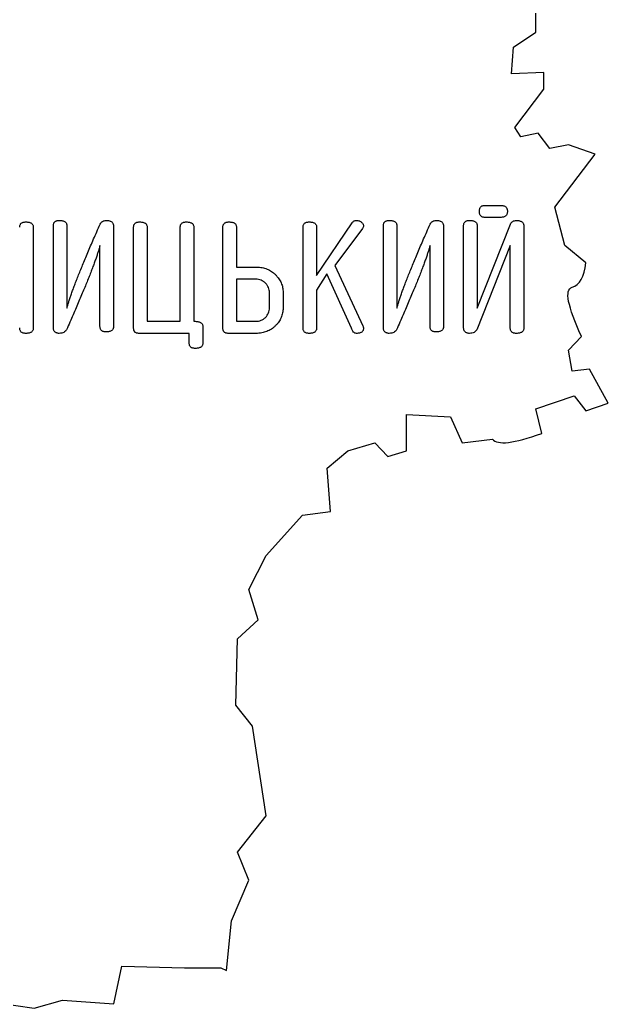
# Model space of a CAD drawing. Header units: millimetres. Extents: x -3142.1 to -3087.9, y 8892.6 to 8992.
# Drawn here: x -3114.29 to -3087.88, y 8897.65 to 8942.01 of the extents above; entities that cross this region are included whole.
import ezdxf

# ---------------------------------------------------------------- set-up
doc = ezdxf.new("R2010")
doc.units = ezdxf.units.MM

msp = doc.modelspace()

# ---------------------------------------------------------------- linework, layer by layer
at = {"color": 7, "linetype": 'Continuous', "lineweight": 25}
for p, q in [((-3091.128, 8941.456), (-3091.128, 8942.559)), ((-3092.134, 8940.775), (-3091.128, 8941.456)), ((-3092.231, 8939.574), (-3092.134, 8940.775)), ((-3090.771, 8939.639), (-3092.231, 8939.574)), ((-3090.771, 8938.891), (-3090.771, 8939.639)), ((-3092.069, 8937.173), (-3090.771, 8938.891)), ((-3091.808, 8936.751), (-3092.069, 8937.173)), ((-3091.03, 8936.914), (-3091.808, 8936.751)), ((-3090.511, 8936.232), (-3091.03, 8936.914)), ((-3089.667, 8936.394), (-3090.511, 8936.232)), ((-3088.467, 8935.972), (-3089.667, 8936.394)), ((-3090.284, 8933.604), (-3088.467, 8935.972)), ((-3093.422, 8933.679), (-3092.718, 8933.679)), ((-3089.829, 8931.884), (-3090.284, 8933.604)), ((-3092.718, 8933.138), (-3093.422, 8933.138)), ((-3113.686, 8932.694), (-3113.686, 8928.177)), ((-3112.787, 8928.203), (-3112.787, 8932.76)), ((-3112.179, 8932.76), (-3112.179, 8929.061)), ((-3110.084, 8932.738), (-3110.084, 8928.244)), ((-3109.186, 8928.176), (-3109.186, 8932.695)), ((-3108.578, 8932.697), (-3108.578, 8928.476)), ((-3107.091, 8928.476), (-3107.091, 8932.697)), ((-3106.483, 8932.697), (-3106.483, 8928.476)), ((-3105.179, 8928.177), (-3105.179, 8932.694)), ((-3104.571, 8932.699), (-3104.571, 8930.908)), ((-3101.578, 8928.177), (-3101.578, 8932.694)), ((-3100.97, 8930.539), (-3099.374, 8932.901)), ((-3100.97, 8932.697), (-3100.97, 8930.539)), ((-3098.911, 8932.636), (-3100.148, 8930.982)), ((-3097.976, 8928.203), (-3097.976, 8932.76)), ((-3097.368, 8932.76), (-3097.368, 8929.061)), ((-3095.274, 8932.738), (-3095.274, 8928.244)), ((-3094.375, 8928.203), (-3094.375, 8932.76)), ((-3093.767, 8929.061), (-3092.274, 8932.838)), ((-3093.767, 8932.76), (-3093.767, 8929.061)), ((-3091.672, 8932.736), (-3091.672, 8928.178)), ((-3110.693, 8928.243), (-3110.693, 8931.878)), ((-3095.882, 8928.243), (-3095.882, 8931.878)), ((-3092.28, 8931.878), (-3093.782, 8928.098)), ((-3092.28, 8928.178), (-3092.28, 8931.878)), ((-3088.889, 8931.105), (-3089.829, 8931.884)), ((-3104.571, 8930.908), (-3103.661, 8930.908)), ((-3100.148, 8930.982), (-3098.898, 8928.28)), ((-3100.515, 8930.6), (-3100.97, 8929.878)), ((-3099.403, 8928.169), (-3100.515, 8930.6)), ((-3103.695, 8930.368), (-3104.571, 8930.368)), ((-3104.571, 8930.368), (-3104.571, 8928.476)), ((-3103.084, 8929.085), (-3103.084, 8929.762)), ((-3102.476, 8929.779), (-3102.476, 8929.068)), ((-3100.97, 8929.878), (-3100.97, 8928.179)), ((-3108.578, 8928.476), (-3107.091, 8928.476)), ((-3106.483, 8928.476), (-3106.418, 8928.476)), ((-3106.078, 8928.228), (-3106.078, 8927.508)), ((-3104.571, 8928.476), (-3103.695, 8928.476)), ((-3106.686, 8927.936), (-3108.94, 8927.936)), ((-3106.686, 8927.497), (-3106.686, 8927.936)), ((-3103.685, 8927.936), (-3104.933, 8927.936)), ((-3089.667, 8927.179), (-3089.084, 8927.795)), ((-3089.506, 8926.239), (-3089.667, 8927.179)), ((-3088.727, 8926.336), (-3089.506, 8926.239)), ((-3087.883, 8924.81), (-3088.727, 8926.336)), ((-3091.128, 8924.551), (-3089.408, 8925.135)), ((-3089.408, 8925.135), (-3088.889, 8924.454)), ((-3088.889, 8924.454), (-3087.883, 8924.81)), ((-3096.936, 8924.292), (-3094.956, 8924.194)), ((-3096.936, 8922.669), (-3096.936, 8924.292)), ((-3094.956, 8924.194), (-3094.437, 8923.026)), ((-3090.868, 8923.448), (-3091.128, 8924.551)), ((-3099.564, 8922.669), (-3098.363, 8923.026)), ((-3098.363, 8923.026), (-3097.779, 8922.409)), ((-3094.437, 8923.026), (-3093.075, 8923.188)), ((-3100.505, 8921.891), (-3099.564, 8922.669)), ((-3097.779, 8922.409), (-3096.936, 8922.669)), ((-3100.342, 8919.944), (-3100.505, 8921.891)), ((-3103.23, 8917.964), (-3101.608, 8919.781)), ((-3101.608, 8919.781), (-3100.342, 8919.944)), ((-3104.009, 8916.44), (-3103.23, 8917.964)), ((-3103.587, 8915.076), (-3104.009, 8916.44)), ((-3104.528, 8914.233), (-3103.587, 8915.076)), ((-3104.594, 8911.248), (-3104.528, 8914.233)), ((-3103.847, 8910.307), (-3104.594, 8911.248)), ((-3103.23, 8906.283), (-3103.847, 8910.307)), ((-3104.528, 8904.661), (-3103.23, 8906.283)), ((-3104.009, 8903.396), (-3104.528, 8904.661)), ((-3104.788, 8901.578), (-3104.009, 8903.396)), ((-3105.015, 8899.34), (-3104.788, 8901.578)), ((-3110.077, 8897.848), (-3109.719, 8899.535)), ((-3109.719, 8899.535), (-3106.897, 8899.469)), ((-3106.897, 8899.469), (-3105.274, 8899.469)), ((-3105.274, 8899.469), (-3105.015, 8899.34)), ((-3113.646, 8897.653), (-3112.381, 8898.009)), ((-3112.381, 8898.009), (-3110.077, 8897.848)), ((-3115.43, 8897.912), (-3113.646, 8897.653))]:
    msp.add_line(p, q, dxfattribs=at)
for points, knots in [([(-3093.663, 8933.411), (-3093.662, 8933.432), (-3093.661, 8933.471), (-3093.651, 8933.527), (-3093.632, 8933.574), (-3093.605, 8933.613), (-3093.57, 8933.643), (-3093.527, 8933.664), (-3093.477, 8933.677), (-3093.441, 8933.678), (-3093.422, 8933.679)], [0, 0, 0, 0, 0.153499, 0.286162, 0.407514, 0.519394, 0.62627, 0.740428, 0.86178, 1, 1, 1, 1]), ([(-3092.718, 8933.679), (-3092.694, 8933.678), (-3092.648, 8933.677), (-3092.584, 8933.664), (-3092.53, 8933.643), (-3092.484, 8933.615), (-3092.449, 8933.575), (-3092.425, 8933.528), (-3092.411, 8933.471), (-3092.409, 8933.432), (-3092.408, 8933.411)], [0, 0, 0, 0, 0.155407, 0.29299, 0.414075, 0.526343, 0.634646, 0.746281, 0.864622, 1, 1, 1, 1]), ([(-3093.422, 8933.138), (-3093.441, 8933.139), (-3093.477, 8933.14), (-3093.527, 8933.153), (-3093.57, 8933.174), (-3093.605, 8933.206), (-3093.632, 8933.245), (-3093.651, 8933.293), (-3093.661, 8933.349), (-3093.662, 8933.389), (-3093.663, 8933.411)], [0, 0, 0, 0, 0.137073, 0.257416, 0.370626, 0.479948, 0.590899, 0.711242, 0.847776, 1, 1, 1, 1]), ([(-3092.408, 8933.411), (-3092.409, 8933.389), (-3092.411, 8933.349), (-3092.424, 8933.292), (-3092.449, 8933.244), (-3092.485, 8933.205), (-3092.529, 8933.174), (-3092.584, 8933.153), (-3092.648, 8933.14), (-3092.694, 8933.139), (-3092.718, 8933.138)], [0, 0, 0, 0, 0.134456, 0.256324, 0.367199, 0.474764, 0.588745, 0.709006, 0.845651, 1, 1, 1, 1]), ([(-3114.294, 8932.699), (-3114.293, 8932.718), (-3114.292, 8932.753), (-3114.279, 8932.802), (-3114.258, 8932.844), (-3114.227, 8932.878), (-3114.188, 8932.905), (-3114.14, 8932.922), (-3114.085, 8932.935), (-3114.045, 8932.935), (-3114.024, 8932.936)], [0, 0, 0, 0, 0.136441, 0.255996, 0.368508, 0.475742, 0.588255, 0.709343, 0.845784, 1, 1, 1, 1]), ([(-3114.024, 8932.936), (-3113.997, 8932.935), (-3113.948, 8932.933), (-3113.878, 8932.923), (-3113.819, 8932.904), (-3113.77, 8932.878), (-3113.731, 8932.843), (-3113.705, 8932.8), (-3113.688, 8932.749), (-3113.687, 8932.713), (-3113.686, 8932.694)], [0, 0, 0, 0, 0.167863, 0.314847, 0.444187, 0.55924, 0.665232, 0.770656, 0.878794, 1, 1, 1, 1]), ([(-3112.787, 8932.76), (-3112.786, 8932.779), (-3112.785, 8932.815), (-3112.773, 8932.866), (-3112.751, 8932.909), (-3112.721, 8932.945), (-3112.681, 8932.971), (-3112.634, 8932.991), (-3112.578, 8933), (-3112.538, 8933.002), (-3112.517, 8933.003)], [0, 0, 0, 0, 0.137355, 0.260404, 0.371584, 0.481366, 0.592546, 0.713138, 0.847462, 1, 1, 1, 1]), ([(-3112.517, 8933.003), (-3112.49, 8933.002), (-3112.441, 8933), (-3112.371, 8932.991), (-3112.312, 8932.972), (-3112.263, 8932.946), (-3112.225, 8932.91), (-3112.198, 8932.867), (-3112.182, 8932.816), (-3112.18, 8932.779), (-3112.179, 8932.76)], [0, 0, 0, 0, 0.167568, 0.314294, 0.443407, 0.558258, 0.665582, 0.768936, 0.879007, 1, 1, 1, 1]), ([(-3112.179, 8929.061), (-3112.167, 8929.105), (-3112.143, 8929.197), (-3112.097, 8929.342), (-3112.046, 8929.501), (-3111.987, 8929.674), (-3111.92, 8929.861), (-3111.846, 8930.062), (-3111.764, 8930.277), (-3111.673, 8930.506), (-3111.578, 8930.749), (-3111.472, 8931.006), (-3111.36, 8931.278), (-3111.239, 8931.562), (-3111.113, 8931.862), (-3110.978, 8932.175), (-3110.834, 8932.502), (-3110.736, 8932.725), (-3110.686, 8932.838)], [0, 0, 0, 0, 0.033396, 0.070615, 0.111849, 0.156861, 0.20566, 0.258254, 0.314981, 0.375514, 0.43976, 0.508253, 0.580461, 0.656585, 0.736426, 0.820428, 0.908355, 1, 1, 1, 1]), ([(-3110.686, 8932.838), (-3110.671, 8932.863), (-3110.641, 8932.911), (-3110.577, 8932.965), (-3110.502, 8932.997), (-3110.448, 8933.001), (-3110.42, 8933.003)], [0, 0, 0, 0, 0.267012, 0.510583, 0.747732, 1, 1, 1, 1]), ([(-3110.42, 8933.003), (-3110.394, 8933.002), (-3110.344, 8933.001), (-3110.275, 8932.988), (-3110.216, 8932.969), (-3110.168, 8932.939), (-3110.13, 8932.901), (-3110.103, 8932.854), (-3110.087, 8932.799), (-3110.085, 8932.759), (-3110.084, 8932.738)], [0, 0, 0, 0, 0.162457, 0.303302, 0.429166, 0.543806, 0.649352, 0.756939, 0.871925, 1, 1, 1, 1]), ([(-3109.186, 8932.695), (-3109.185, 8932.714), (-3109.184, 8932.749), (-3109.171, 8932.799), (-3109.15, 8932.842), (-3109.119, 8932.877), (-3109.08, 8932.904), (-3109.032, 8932.923), (-3108.976, 8932.933), (-3108.937, 8932.935), (-3108.915, 8932.936)], [0, 0, 0, 0, 0.135429, 0.259027, 0.370704, 0.479047, 0.590725, 0.711856, 0.84678, 1, 1, 1, 1]), ([(-3108.915, 8932.936), (-3108.889, 8932.935), (-3108.84, 8932.933), (-3108.77, 8932.923), (-3108.711, 8932.904), (-3108.662, 8932.879), (-3108.624, 8932.844), (-3108.597, 8932.802), (-3108.58, 8932.752), (-3108.579, 8932.716), (-3108.578, 8932.697)], [0, 0, 0, 0, 0.168737, 0.316487, 0.446501, 0.561079, 0.667623, 0.771698, 0.8804, 1, 1, 1, 1]), ([(-3107.091, 8932.697), (-3107.09, 8932.716), (-3107.089, 8932.751), (-3107.076, 8932.801), (-3107.055, 8932.843), (-3107.025, 8932.878), (-3106.985, 8932.904), (-3106.938, 8932.923), (-3106.882, 8932.933), (-3106.842, 8932.935), (-3106.821, 8932.936)], [0, 0, 0, 0, 0.135959, 0.257564, 0.369679, 0.478446, 0.589122, 0.710727, 0.84618, 1, 1, 1, 1]), ([(-3106.821, 8932.936), (-3106.794, 8932.935), (-3106.745, 8932.933), (-3106.675, 8932.923), (-3106.617, 8932.904), (-3106.567, 8932.879), (-3106.529, 8932.844), (-3106.502, 8932.802), (-3106.486, 8932.752), (-3106.484, 8932.716), (-3106.483, 8932.697)], [0, 0, 0, 0, 0.1687373, 0.3164868, 0.4465009, 0.5610794, 0.6676231, 0.7716985, 0.8803995, 1, 1, 1, 1]), ([(-3105.179, 8932.694), (-3105.178, 8932.713), (-3105.177, 8932.749), (-3105.164, 8932.799), (-3105.143, 8932.842), (-3105.112, 8932.877), (-3105.073, 8932.904), (-3105.026, 8932.923), (-3104.97, 8932.933), (-3104.93, 8932.935), (-3104.909, 8932.936)], [0, 0, 0, 0, 0.137647, 0.258494, 0.372178, 0.480267, 0.591683, 0.71253, 0.847139, 1, 1, 1, 1]), ([(-3104.909, 8932.936), (-3104.882, 8932.935), (-3104.833, 8932.935), (-3104.764, 8932.922), (-3104.704, 8932.906), (-3104.656, 8932.879), (-3104.617, 8932.845), (-3104.59, 8932.803), (-3104.573, 8932.753), (-3104.572, 8932.718), (-3104.571, 8932.699)], [0, 0, 0, 0, 0.169138, 0.31769, 0.447411, 0.563411, 0.668766, 0.773154, 0.880041, 1, 1, 1, 1]), ([(-3101.578, 8932.694), (-3101.577, 8932.713), (-3101.576, 8932.749), (-3101.563, 8932.799), (-3101.542, 8932.842), (-3101.511, 8932.877), (-3101.472, 8932.904), (-3101.424, 8932.923), (-3101.368, 8932.933), (-3101.329, 8932.935), (-3101.307, 8932.936)], [0, 0, 0, 0, 0.137647, 0.258494, 0.372178, 0.480267, 0.591683, 0.71253, 0.847139, 1, 1, 1, 1]), ([(-3101.307, 8932.936), (-3101.281, 8932.935), (-3101.231, 8932.933), (-3101.162, 8932.923), (-3101.103, 8932.904), (-3101.054, 8932.879), (-3101.016, 8932.844), (-3100.988, 8932.802), (-3100.972, 8932.752), (-3100.97, 8932.716), (-3100.97, 8932.697)], [0, 0, 0, 0, 0.168737, 0.316487, 0.446501, 0.561079, 0.667623, 0.771698, 0.8804, 1, 1, 1, 1]), ([(-3099.374, 8932.901), (-3099.362, 8932.916), (-3099.338, 8932.946), (-3099.292, 8932.98), (-3099.239, 8933), (-3099.201, 8933.002), (-3099.182, 8933.003)], [0, 0, 0, 0, 0.260851, 0.507891, 0.746796, 1, 1, 1, 1]), ([(-3099.182, 8933.003), (-3099.16, 8933.002), (-3099.116, 8933), (-3099.053, 8932.985), (-3098.999, 8932.956), (-3098.952, 8932.92), (-3098.915, 8932.878), (-3098.886, 8932.838), (-3098.868, 8932.797), (-3098.865, 8932.769), (-3098.864, 8932.756)], [0, 0, 0, 0, 0.154025, 0.297765, 0.435115, 0.571898, 0.701017, 0.811491, 0.910418, 1, 1, 1, 1]), ([(-3098.864, 8932.756), (-3098.867, 8932.735), (-3098.872, 8932.691), (-3098.897, 8932.655), (-3098.911, 8932.636)], [0, 0, 0, 0, 0.468479, 1, 1, 1, 1]), ([(-3097.976, 8932.76), (-3097.976, 8932.779), (-3097.974, 8932.815), (-3097.962, 8932.866), (-3097.94, 8932.909), (-3097.91, 8932.945), (-3097.87, 8932.971), (-3097.823, 8932.991), (-3097.767, 8933), (-3097.727, 8933.002), (-3097.706, 8933.003)], [0, 0, 0, 0, 0.137355, 0.260404, 0.371584, 0.481366, 0.592546, 0.713138, 0.847462, 1, 1, 1, 1]), ([(-3097.706, 8933.003), (-3097.68, 8933.002), (-3097.63, 8933), (-3097.561, 8932.991), (-3097.502, 8932.972), (-3097.452, 8932.946), (-3097.415, 8932.91), (-3097.387, 8932.867), (-3097.371, 8932.816), (-3097.369, 8932.779), (-3097.368, 8932.76)], [0, 0, 0, 0, 0.167568, 0.314294, 0.443407, 0.558258, 0.665582, 0.768936, 0.879007, 1, 1, 1, 1]), ([(-3097.368, 8929.061), (-3097.357, 8929.105), (-3097.332, 8929.197), (-3097.287, 8929.342), (-3097.235, 8929.501), (-3097.176, 8929.674), (-3097.109, 8929.861), (-3097.035, 8930.062), (-3096.953, 8930.277), (-3096.863, 8930.506), (-3096.767, 8930.749), (-3096.661, 8931.006), (-3096.55, 8931.278), (-3096.429, 8931.562), (-3096.302, 8931.862), (-3096.167, 8932.175), (-3096.023, 8932.502), (-3095.925, 8932.725), (-3095.875, 8932.838)], [0, 0, 0, 0, 0.033396, 0.070615, 0.111849, 0.156861, 0.20566, 0.258254, 0.314981, 0.375514, 0.43976, 0.508253, 0.580461, 0.656585, 0.736426, 0.820428, 0.908355, 1, 1, 1, 1]), ([(-3095.875, 8932.838), (-3095.86, 8932.863), (-3095.83, 8932.911), (-3095.766, 8932.965), (-3095.691, 8932.997), (-3095.637, 8933.001), (-3095.609, 8933.003)], [0, 0, 0, 0, 0.267012, 0.510583, 0.747732, 1, 1, 1, 1]), ([(-3095.609, 8933.003), (-3095.583, 8933.002), (-3095.533, 8933.001), (-3095.465, 8932.988), (-3095.405, 8932.969), (-3095.357, 8932.939), (-3095.319, 8932.901), (-3095.292, 8932.854), (-3095.276, 8932.799), (-3095.274, 8932.759), (-3095.274, 8932.738)], [0, 0, 0, 0, 0.162457, 0.303302, 0.429166, 0.543806, 0.649352, 0.756939, 0.871925, 1, 1, 1, 1]), ([(-3094.375, 8932.76), (-3094.374, 8932.779), (-3094.373, 8932.815), (-3094.36, 8932.866), (-3094.338, 8932.909), (-3094.309, 8932.945), (-3094.269, 8932.971), (-3094.222, 8932.991), (-3094.166, 8933), (-3094.126, 8933.002), (-3094.105, 8933.003)], [0, 0, 0, 0, 0.137355, 0.260404, 0.371584, 0.481366, 0.592546, 0.713138, 0.847462, 1, 1, 1, 1]), ([(-3094.105, 8933.003), (-3094.078, 8933.002), (-3094.029, 8933), (-3093.959, 8932.991), (-3093.9, 8932.972), (-3093.851, 8932.946), (-3093.813, 8932.91), (-3093.785, 8932.867), (-3093.769, 8932.816), (-3093.768, 8932.779), (-3093.767, 8932.76)], [0, 0, 0, 0, 0.167568, 0.314294, 0.443407, 0.558258, 0.665582, 0.768936, 0.879007, 1, 1, 1, 1]), ([(-3092.274, 8932.838), (-3092.258, 8932.863), (-3092.228, 8932.911), (-3092.165, 8932.965), (-3092.09, 8932.997), (-3092.036, 8933.001), (-3092.008, 8933.003)], [0, 0, 0, 0, 0.267012, 0.510583, 0.747732, 1, 1, 1, 1]), ([(-3092.008, 8933.003), (-3091.982, 8933.002), (-3091.932, 8933.001), (-3091.863, 8932.989), (-3091.804, 8932.967), (-3091.755, 8932.939), (-3091.718, 8932.9), (-3091.691, 8932.853), (-3091.675, 8932.797), (-3091.673, 8932.757), (-3091.672, 8932.736)], [0, 0, 0, 0, 0.161933, 0.302324, 0.428504, 0.54165, 0.648412, 0.755652, 0.872337, 1, 1, 1, 1]), ([(-3110.693, 8931.878), (-3110.705, 8931.834), (-3110.73, 8931.741), (-3110.776, 8931.597), (-3110.828, 8931.437), (-3110.888, 8931.264), (-3110.955, 8931.077), (-3111.031, 8930.876), (-3111.113, 8930.661), (-3111.203, 8930.432), (-3111.3, 8930.188), (-3111.406, 8929.931), (-3111.519, 8929.66), (-3111.639, 8929.375), (-3111.767, 8929.075), (-3111.902, 8928.762), (-3112.044, 8928.434), (-3112.143, 8928.212), (-3112.194, 8928.098)], [0, 0, 0, 0, 0.033426, 0.070925, 0.111863, 0.156906, 0.205979, 0.2586, 0.31526, 0.375721, 0.439987, 0.508397, 0.580619, 0.656653, 0.736739, 0.820641, 0.908359, 1, 1, 1, 1]), ([(-3095.882, 8931.878), (-3095.894, 8931.834), (-3095.919, 8931.741), (-3095.965, 8931.597), (-3096.017, 8931.437), (-3096.078, 8931.264), (-3096.145, 8931.077), (-3096.22, 8930.876), (-3096.302, 8930.661), (-3096.392, 8930.432), (-3096.489, 8930.188), (-3096.595, 8929.931), (-3096.708, 8929.66), (-3096.829, 8929.375), (-3096.956, 8929.075), (-3097.091, 8928.762), (-3097.234, 8928.434), (-3097.332, 8928.212), (-3097.383, 8928.098)], [0, 0, 0, 0, 0.033426, 0.070925, 0.111863, 0.156906, 0.205979, 0.2586, 0.31526, 0.375721, 0.439987, 0.508397, 0.580619, 0.656653, 0.736739, 0.820641, 0.908359, 1, 1, 1, 1]), ([(-3103.661, 8930.908), (-3103.619, 8930.907), (-3103.538, 8930.905), (-3103.418, 8930.89), (-3103.303, 8930.862), (-3103.193, 8930.825), (-3103.09, 8930.776), (-3102.992, 8930.717), (-3102.899, 8930.648), (-3102.813, 8930.568), (-3102.735, 8930.481), (-3102.665, 8930.391), (-3102.607, 8930.297), (-3102.559, 8930.2), (-3102.522, 8930.099), (-3102.496, 8929.995), (-3102.479, 8929.888), (-3102.477, 8929.815), (-3102.476, 8929.779)], [0, 0, 0, 0, 0.068553, 0.134718, 0.199196, 0.262339, 0.325176, 0.387392, 0.45124, 0.516135, 0.581066, 0.643176, 0.703903, 0.762828, 0.821593, 0.880297, 0.939565, 1, 1, 1, 1]), ([(-3103.084, 8929.762), (-3103.087, 8929.802), (-3103.091, 8929.881), (-3103.126, 8929.994), (-3103.184, 8930.099), (-3103.262, 8930.191), (-3103.356, 8930.269), (-3103.46, 8930.328), (-3103.575, 8930.361), (-3103.654, 8930.366), (-3103.695, 8930.368)], [0, 0, 0, 0, 0.1257421, 0.2483729, 0.3698227, 0.4987248, 0.6269159, 0.7508402, 0.8731555, 1, 1, 1, 1]), ([(-3103.695, 8928.476), (-3103.654, 8928.478), (-3103.574, 8928.483), (-3103.459, 8928.517), (-3103.354, 8928.574), (-3103.261, 8928.652), (-3103.184, 8928.745), (-3103.125, 8928.85), (-3103.091, 8928.965), (-3103.087, 8929.045), (-3103.084, 8929.085)], [0, 0, 0, 0, 0.127409, 0.249209, 0.372084, 0.499736, 0.627388, 0.750791, 0.872591, 1, 1, 1, 1]), ([(-3102.476, 8929.068), (-3102.477, 8929.031), (-3102.479, 8928.958), (-3102.495, 8928.85), (-3102.524, 8928.745), (-3102.56, 8928.643), (-3102.609, 8928.545), (-3102.669, 8928.451), (-3102.74, 8928.36), (-3102.819, 8928.274), (-3102.908, 8928.195), (-3103.001, 8928.125), (-3103.102, 8928.067), (-3103.208, 8928.019), (-3103.319, 8927.98), (-3103.436, 8927.955), (-3103.559, 8927.938), (-3103.642, 8927.936), (-3103.685, 8927.936)], [0, 0, 0, 0, 0.060227, 0.119296, 0.17794, 0.236484, 0.295417, 0.355663, 0.418124, 0.482181, 0.5467, 0.610183, 0.673076, 0.735382, 0.798979, 0.864168, 0.930615, 1, 1, 1, 1]), ([(-3114.024, 8927.936), (-3114.045, 8927.936), (-3114.085, 8927.938), (-3114.141, 8927.948), (-3114.188, 8927.967), (-3114.227, 8927.994), (-3114.258, 8928.029), (-3114.279, 8928.072), (-3114.292, 8928.122), (-3114.293, 8928.158), (-3114.294, 8928.177)], [0, 0, 0, 0, 0.152861, 0.28747, 0.408317, 0.519733, 0.627822, 0.741506, 0.862353, 1, 1, 1, 1]), ([(-3113.686, 8928.177), (-3113.687, 8928.158), (-3113.688, 8928.122), (-3113.705, 8928.071), (-3113.731, 8928.028), (-3113.77, 8927.993), (-3113.819, 8927.967), (-3113.878, 8927.948), (-3113.948, 8927.938), (-3113.997, 8927.936), (-3114.024, 8927.936)], [0, 0, 0, 0, 0.121206, 0.229344, 0.334768, 0.44076, 0.555813, 0.685153, 0.832137, 1, 1, 1, 1]), ([(-3112.519, 8927.936), (-3112.54, 8927.936), (-3112.58, 8927.937), (-3112.635, 8927.95), (-3112.682, 8927.971), (-3112.721, 8928.001), (-3112.751, 8928.04), (-3112.773, 8928.087), (-3112.785, 8928.142), (-3112.786, 8928.182), (-3112.787, 8928.203)], [0, 0, 0, 0, 0.146454, 0.274056, 0.391768, 0.499427, 0.610502, 0.726002, 0.855976, 1, 1, 1, 1]), ([(-3110.422, 8928.003), (-3110.443, 8928.004), (-3110.483, 8928.006), (-3110.539, 8928.016), (-3110.587, 8928.035), (-3110.626, 8928.061), (-3110.656, 8928.096), (-3110.678, 8928.139), (-3110.69, 8928.189), (-3110.692, 8928.224), (-3110.693, 8928.243)], [0, 0, 0, 0, 0.153599, 0.288857, 0.410288, 0.522241, 0.630852, 0.742806, 0.864236, 1, 1, 1, 1]), ([(-3110.084, 8928.244), (-3110.085, 8928.225), (-3110.087, 8928.189), (-3110.103, 8928.138), (-3110.13, 8928.095), (-3110.169, 8928.061), (-3110.218, 8928.034), (-3110.277, 8928.015), (-3110.346, 8928.006), (-3110.396, 8928.004), (-3110.422, 8928.003)], [0, 0, 0, 0, 0.119218, 0.229702, 0.333444, 0.439646, 0.554929, 0.684527, 0.831803, 1, 1, 1, 1]), ([(-3108.94, 8927.936), (-3108.959, 8927.936), (-3108.995, 8927.938), (-3109.047, 8927.948), (-3109.09, 8927.967), (-3109.126, 8927.994), (-3109.153, 8928.029), (-3109.172, 8928.072), (-3109.183, 8928.122), (-3109.185, 8928.158), (-3109.186, 8928.176)], [0, 0, 0, 0, 0.147667, 0.27634, 0.393797, 0.504658, 0.613397, 0.728417, 0.857674, 1, 1, 1, 1]), ([(-3106.418, 8928.476), (-3106.391, 8928.475), (-3106.341, 8928.474), (-3106.271, 8928.462), (-3106.212, 8928.444), (-3106.162, 8928.417), (-3106.124, 8928.381), (-3106.096, 8928.337), (-3106.08, 8928.285), (-3106.079, 8928.247), (-3106.078, 8928.228)], [0, 0, 0, 0, 0.165609, 0.313146, 0.44075, 0.55726, 0.663329, 0.767338, 0.878225, 1, 1, 1, 1]), ([(-3104.933, 8927.936), (-3104.952, 8927.936), (-3104.989, 8927.938), (-3105.04, 8927.948), (-3105.083, 8927.967), (-3105.119, 8927.994), (-3105.146, 8928.03), (-3105.165, 8928.072), (-3105.177, 8928.122), (-3105.178, 8928.158), (-3105.179, 8928.177)], [0, 0, 0, 0, 0.1472986, 0.2756505, 0.3928141, 0.503399, 0.6118668, 0.7290304, 0.8553654, 1, 1, 1, 1]), ([(-3101.307, 8927.936), (-3101.329, 8927.936), (-3101.368, 8927.938), (-3101.424, 8927.948), (-3101.472, 8927.967), (-3101.511, 8927.994), (-3101.542, 8928.029), (-3101.563, 8928.072), (-3101.576, 8928.122), (-3101.577, 8928.158), (-3101.578, 8928.177)], [0, 0, 0, 0, 0.152861, 0.28747, 0.408317, 0.519733, 0.627822, 0.741506, 0.862353, 1, 1, 1, 1]), ([(-3100.97, 8928.179), (-3100.97, 8928.16), (-3100.972, 8928.124), (-3100.988, 8928.073), (-3101.015, 8928.029), (-3101.054, 8927.994), (-3101.103, 8927.966), (-3101.162, 8927.948), (-3101.231, 8927.938), (-3101.281, 8927.936), (-3101.307, 8927.936)], [0, 0, 0, 0, 0.120816, 0.230726, 0.335811, 0.441461, 0.557243, 0.686167, 0.832677, 1, 1, 1, 1]), ([(-3099.185, 8927.936), (-3099.209, 8927.938), (-3099.256, 8927.945), (-3099.319, 8927.995), (-3099.368, 8928.071), (-3099.391, 8928.134), (-3099.403, 8928.169)], [0, 0, 0, 0, 0.202858, 0.417766, 0.676277, 1, 1, 1, 1]), ([(-3098.869, 8928.172), (-3098.87, 8928.154), (-3098.872, 8928.118), (-3098.886, 8928.069), (-3098.912, 8928.027), (-3098.947, 8927.992), (-3098.994, 8927.967), (-3099.049, 8927.948), (-3099.114, 8927.938), (-3099.161, 8927.936), (-3099.185, 8927.936)], [0, 0, 0, 0, 0.122618, 0.235479, 0.339738, 0.447633, 0.561176, 0.690337, 0.835427, 1, 1, 1, 1]), ([(-3098.898, 8928.28), (-3098.89, 8928.26), (-3098.875, 8928.225), (-3098.87, 8928.188), (-3098.869, 8928.172)], [0, 0, 0, 0, 0.571524, 1, 1, 1, 1]), ([(-3097.708, 8927.936), (-3097.729, 8927.936), (-3097.769, 8927.937), (-3097.824, 8927.95), (-3097.871, 8927.971), (-3097.911, 8928.001), (-3097.94, 8928.04), (-3097.962, 8928.087), (-3097.974, 8928.142), (-3097.976, 8928.182), (-3097.976, 8928.203)], [0, 0, 0, 0, 0.146454, 0.274056, 0.391768, 0.499427, 0.610502, 0.726002, 0.855976, 1, 1, 1, 1]), ([(-3095.611, 8928.003), (-3095.633, 8928.004), (-3095.672, 8928.006), (-3095.728, 8928.016), (-3095.776, 8928.035), (-3095.815, 8928.061), (-3095.846, 8928.096), (-3095.867, 8928.139), (-3095.88, 8928.189), (-3095.881, 8928.224), (-3095.882, 8928.243)], [0, 0, 0, 0, 0.153599, 0.288857, 0.410288, 0.522241, 0.630852, 0.742806, 0.864236, 1, 1, 1, 1]), ([(-3095.274, 8928.244), (-3095.275, 8928.225), (-3095.276, 8928.189), (-3095.292, 8928.138), (-3095.32, 8928.095), (-3095.358, 8928.061), (-3095.407, 8928.034), (-3095.466, 8928.015), (-3095.535, 8928.006), (-3095.585, 8928.004), (-3095.611, 8928.003)], [0, 0, 0, 0, 0.119218, 0.229702, 0.333444, 0.439646, 0.554929, 0.684527, 0.831803, 1, 1, 1, 1]), ([(-3094.107, 8927.936), (-3094.128, 8927.936), (-3094.168, 8927.937), (-3094.223, 8927.95), (-3094.27, 8927.971), (-3094.309, 8928.001), (-3094.339, 8928.04), (-3094.361, 8928.087), (-3094.373, 8928.142), (-3094.374, 8928.182), (-3094.375, 8928.203)], [0, 0, 0, 0, 0.146454, 0.274056, 0.391768, 0.499427, 0.610502, 0.726002, 0.855976, 1, 1, 1, 1]), ([(-3092.01, 8927.936), (-3092.031, 8927.936), (-3092.071, 8927.938), (-3092.127, 8927.948), (-3092.175, 8927.967), (-3092.213, 8927.995), (-3092.244, 8928.03), (-3092.266, 8928.073), (-3092.278, 8928.123), (-3092.28, 8928.159), (-3092.28, 8928.178)], [0, 0, 0, 0, 0.152608, 0.286993, 0.407639, 0.520337, 0.628247, 0.739478, 0.862582, 1, 1, 1, 1]), ([(-3091.672, 8928.178), (-3091.673, 8928.159), (-3091.675, 8928.123), (-3091.691, 8928.072), (-3091.718, 8928.029), (-3091.757, 8927.994), (-3091.805, 8927.966), (-3091.865, 8927.948), (-3091.934, 8927.938), (-3091.984, 8927.936), (-3092.01, 8927.936)], [0, 0, 0, 0, 0.121044, 0.231161, 0.334558, 0.440408, 0.556408, 0.685575, 0.832362, 1, 1, 1, 1]), ([(-3112.194, 8928.098), (-3112.21, 8928.073), (-3112.243, 8928.024), (-3112.32, 8927.972), (-3112.414, 8927.941), (-3112.482, 8927.937), (-3112.519, 8927.936)], [0, 0, 0, 0, 0.232809, 0.462943, 0.713878, 1, 1, 1, 1]), ([(-3097.383, 8928.098), (-3097.399, 8928.073), (-3097.432, 8928.024), (-3097.509, 8927.972), (-3097.603, 8927.941), (-3097.672, 8927.937), (-3097.708, 8927.936)], [0, 0, 0, 0, 0.232809, 0.462943, 0.713878, 1, 1, 1, 1]), ([(-3093.782, 8928.098), (-3093.798, 8928.073), (-3093.831, 8928.024), (-3093.908, 8927.972), (-3094.002, 8927.941), (-3094.07, 8927.937), (-3094.107, 8927.936)], [0, 0, 0, 0, 0.232809, 0.462943, 0.713878, 1, 1, 1, 1]), ([(-3106.415, 8927.26), (-3106.437, 8927.261), (-3106.476, 8927.263), (-3106.532, 8927.272), (-3106.579, 8927.292), (-3106.619, 8927.317), (-3106.65, 8927.352), (-3106.671, 8927.394), (-3106.684, 8927.443), (-3106.685, 8927.479), (-3106.686, 8927.497)], [0, 0, 0, 0, 0.154201, 0.28999, 0.411897, 0.522847, 0.631884, 0.744276, 0.863704, 1, 1, 1, 1]), ([(-3106.078, 8927.508), (-3106.079, 8927.488), (-3106.08, 8927.451), (-3106.096, 8927.399), (-3106.124, 8927.355), (-3106.162, 8927.32), (-3106.211, 8927.292), (-3106.27, 8927.274), (-3106.339, 8927.262), (-3106.389, 8927.261), (-3106.415, 8927.26)], [0, 0, 0, 0, 0.122275, 0.233617, 0.338053, 0.444558, 0.559624, 0.687752, 0.833711, 1, 1, 1, 1])]:
    msp.add_open_spline(points, degree=3, knots=knots, dxfattribs=at)
for points in [[(-3089.506, 8930.003), (-3089.16, 8930.11), (-3088.954, 8930.478), (-3088.889, 8931.105)], [(-3089.084, 8927.795), (-3089.711, 8929.158), (-3089.852, 8929.894), (-3089.506, 8930.003)], [(-3093.075, 8923.188), (-3092.859, 8922.907), (-3092.123, 8922.994), (-3090.868, 8923.448)]]:
    msp.add_open_spline(points, degree=3, dxfattribs=at)

doc.saveas('drawing.dxf')
